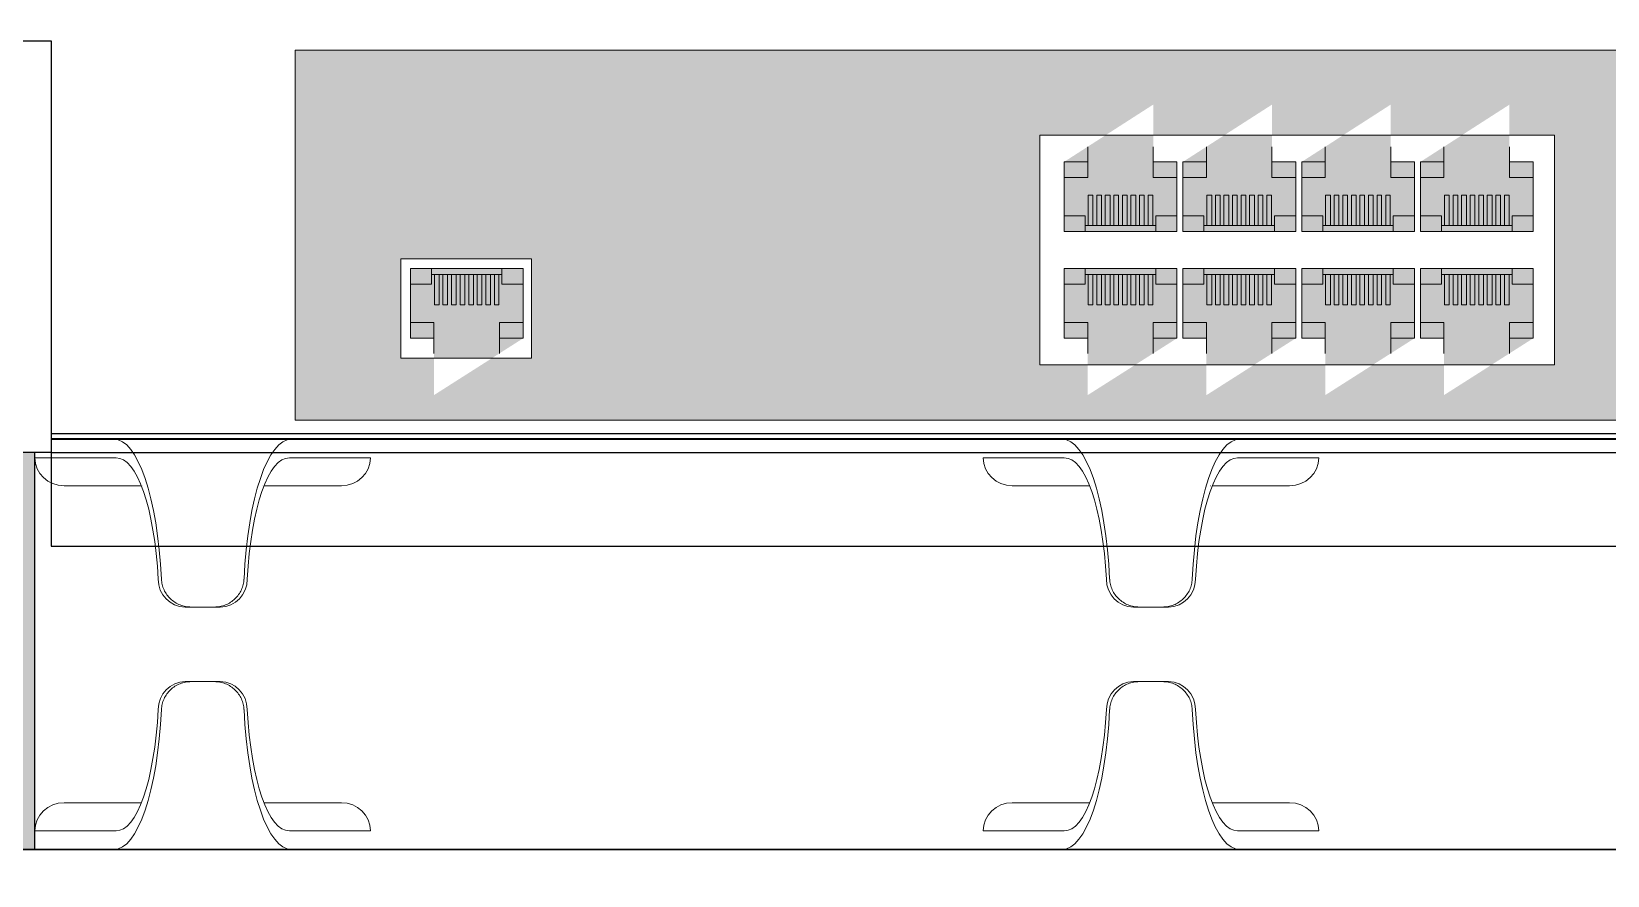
# Model space of a CAD drawing. Header units: millimetres. Extents: x 4247 to 622543, y -201358 to 142419.
# Drawn here: x 67864 to 70216, y -128551 to -127292 of the extents above; entities that cross this region are included whole.
import ezdxf
from ezdxf.enums import TextEntityAlignment as Align

# ---------------------------------------------------------------- set-up
doc = ezdxf.new("R2010")
doc.units = ezdxf.units.MM
doc.set_wipeout_variables(frame=1)
doc.layers.add('(АР) Текст', color=7, linetype='Continuous', lineweight=25)
for name, color, linetype in [('_АТ-Имя', 7, 'Continuous'), ('_АТ-Спецификация', 7, 'Continuous'), ('_БЛ-Маска', 250, 'Continuous'), ('_Оборудование ИСПП', 255, 'Continuous')]:
    doc.layers.add(name, color=color, linetype=linetype)
doc.layers.add('_АТ-Примечания', color=250, linetype='Continuous', plot=False)
doc.layers.add('ЛВС_коммутаторы', color=7, linetype='Continuous', lineweight=25, true_color=0x000000)
doc.styles.add('AT-Шрифт', font='ARIALN.TTF', dxfattribs={"height": 2.5})

# ---------------------------------------------------------------- blocks, each defined once
blk = doc.blocks.new('Органайзер1U')
at = {"ltscale": 10}
h = blk.add_hatch(color=256, dxfattribs=at)
h.set_gradient(color1=(255, 255, 255), rotation=45, one_color=1, tint=1, name='CYLINDER')
h.paths.add_polyline_path([(2213, -0.2), (2403, -0.2, 0.41423), (2413, 9.8), (2413, 429.8, 0.414197), (2403, 439.8), (2213, 439.8)])
h.paths.add_polyline_path([(2308.9, 341, 0.918324), (2341.3, 416.1, 0.918324)], flags=16)
h.paths.add_polyline_path([(2308.9, 98.6), (2341.3, 98.6, -1), (2341.3, 23.5), (2308.9, 23.5, -1)], flags=16)
h.paths.add_polyline_path([(-2413, 9.8, 0.414197), (-2403, -0.2), (-2213, -0.2), (-2213, 439.8), (-2403, 439.8, 0.41423), (-2413, 429.8)])
h.paths.add_polyline_path([(-2341.3, 341, 0.918324), (-2308.9, 416.1, 0.918324)], flags=16)
h.paths.add_polyline_path([(-2341.3, 98.6), (-2308.9, 98.6, -1), (-2308.9, 23.5), (-2341.3, 23.5, -1)], flags=16)
at = {"color": 0}
blk.add_line((-2213, -0.2), (-2213, 439.8), dxfattribs=at)
at = {"lineweight": 9}
for p, q in [((-2126.1, 419.7, 323.2), (-2213, 419.7, 20)), ((-1853.3, 419.7, 20), (-1940.2, 419.7, 323.2)), ((-1109.5, 419.7, -149.5), (-1196.4, 419.7, -452.7)), ((-836.7, 419.7, -452.7), (-923.7, 419.7, -149.5)), ((-2098.8, 389.7, 310.5), (-2181.8, 389.7, 40)), ((-1967.5, 389.7, 310.5), (-1884.5, 389.7, 40)), ((-1082.2, 389.7, -162.2), (-1165.2, 389.7, -432.7)), ((-951, 389.7, -162.2), (-867.9, 389.7, -432.7)), ((-2014.3, 259.8, 472.7), (-2052, 259.8, 472.7)), ((-2052, 259.8, 472.7), (-2045.6, 259.8, 495)), ((-2020.7, 259.8, 495), (-2014.3, 259.8, 472.7)), ((-997.7, 259.8), (-1035.4, 259.8)), ((-1035.4, 259.8), (-1029, 259.8, 22.4)), ((-1004.1, 259.8, 22.4), (-997.7, 259.8)), ((-2014.3, 179.8, 472.7), (-2052, 179.8, 472.7)), ((-2052, 179.8, 472.7), (-2045.6, 179.8, 495)), ((-2020.7, 179.8, 495), (-2014.3, 179.8, 472.7)), ((-997.7, 179.8), (-1035.4, 179.8)), ((-1035.4, 179.8), (-1029, 179.8, 22.4)), ((-1004.1, 179.8, 22.4), (-997.7, 179.8)), ((-2098.8, 50, 310.5), (-2181.8, 50, 40)), ((-1967.5, 50, 310.5), (-1884.5, 50, 40)), ((-1082.2, 50, -162.2), (-1165.2, 50, -432.7)), ((-951, 50, -162.2), (-867.9, 50, -432.7)), ((-2126.1, 20, 323.2), (-2213, 20, 20)), ((-1853.3, 20, 20), (-1940.2, 20, 323.2)), ((-1109.5, 20, -149.5), (-1196.4, 20, -452.7)), ((-836.7, 20, -452.7), (-923.7, 20, -149.5))]:
    blk.add_line(p, q, dxfattribs=at)
at = {"lineweight": 30, "ltscale": 10}
for points in [[(-2403, 439.8), (2403, 439.8)], [(2403, -0.2), (-2403, -0.2)]]:
    blk.add_lwpolyline(points, dxfattribs=at)
at = {"lineweight": 9, "extrusion": (-0.275637, -3.86225e-05, -0.961262)}
for centre in [(-290, 2102.8, 111.3), (-289.9, 995.3, 285.4)]:
    blk.add_arc(centre, 30, 0.0084, 90.0077, dxfattribs=at)
at = {"lineweight": 9, "extrusion": (0.275637, -3.86225e-05, -0.961262)}
for centre in [(289.5, -1806, -1009.6), (289.6, -959.1, -275)]:
    blk.add_arc(centre, 30, 89.9923, 179.9916, dxfattribs=at)
at = {"lineweight": 9, "extrusion": (-0.275637, 3.86225e-05, -0.961262)}
for centre in [(-149.6, 2102.8, 111.3), (-149.7, 995.3, 285.4)]:
    blk.add_arc(centre, 30, 89.9923, 179.9916, dxfattribs=at)
at = {"lineweight": 9, "extrusion": (0.275637, 3.86225e-05, -0.961262)}
for centre in [(150.2, -1806, -1009.6), (150, -959, -275)]:
    blk.add_arc(centre, 30, 0.0084, 90.0077, dxfattribs=at)
at = {"lineweight": 9, "extrusion": (0.961262, -6.12038e-17, -0.275637)}
for centre in [(-2127.9, 261.5, 316.9), (-1111.3, 261.5, -155.7)]:
    blk.add_ellipse(centre, major_axis=(51.1, 0, 178.1), ratio=0.961262, start_param=-1.580604, end_param=-0.159207, dxfattribs=at)
at = {"lineweight": 9, "extrusion": (0.961262, 6.12038e-17, 0.275637)}
for centre, major_axis, start_param, end_param in [((-1938.4, 261.5, 316.9), (-51.1, 0, 178.1), -1.580604, -0.159207), ((-921.9, 261.5, -155.7), (-51.1, 0, 178.1), -1.580604, -0.159207), ((-1941, 262.2, 325.9), (-45.1, 0, 157.4), 4.69506, 6.107426), ((-924.4, 262.2, -146.8), (-45.1, 0, 157.4), 4.69506, 6.107426)]:
    blk.add_ellipse(centre, major_axis=major_axis, ratio=0.961262, start_param=start_param, end_param=end_param, dxfattribs=at)
at = {"lineweight": 9, "extrusion": (-9.99013e-30, -1.95922e-16, -1)}
for centre in [(-2181.8, 419.7, 40), (-1165.2, 419.7, -432.7)]:
    blk.add_ellipse(centre, major_axis=(-31.2, 0), ratio=0.961262, start_param=-1.570796, end_param=0, dxfattribs=at)
at = {"lineweight": 9, "extrusion": (-0.961262, 6.12038e-17, 0.275637)}
for centre in [(-2125.3, 262.2, 325.9), (-1108.7, 262.2, -146.8)]:
    blk.add_ellipse(centre, major_axis=(45.1, 0, 157.4), ratio=0.961262, start_param=0.175759, end_param=1.588125, dxfattribs=at)
at = {"lineweight": 9}
for centre, major_axis in [((-1884.5, 419.7, 40), (31.2, 0)), ((-867.9, 419.7, -432.7), (31.2, 0)), ((-2181.8, 20, 40), (-31.2, 0)), ((-1165.2, 20, -432.7), (-31.2, 0))]:
    blk.add_ellipse(centre, major_axis=major_axis, ratio=0.961262, start_param=-1.570796, end_param=0, dxfattribs=at)
at = {"lineweight": 9, "extrusion": (-0.961262, -6.12038e-17, 0.275637)}
for centre in [(-2127.9, 178.1, 316.9), (-1111.3, 178.1, -155.7)]:
    blk.add_ellipse(centre, major_axis=(51.1, 0, 178.1), ratio=0.961262, start_param=-1.580604, end_param=-0.159207, dxfattribs=at)
at = {"lineweight": 9, "extrusion": (0.961262, 6.12038e-17, -0.275637)}
for centre in [(-2125.3, 177.4, 325.9), (-1108.7, 177.4, -146.8)]:
    blk.add_ellipse(centre, major_axis=(45.1, 0, 157.4), ratio=0.961262, start_param=0.175759, end_param=1.588125, dxfattribs=at)
at = {"lineweight": 9, "extrusion": (-0.961262, 6.12038e-17, -0.275637)}
for centre, major_axis, start_param, end_param in [((-1938.4, 178.1, 316.9), (-51.1, 0, 178.1), -1.580604, -0.159207), ((-1941, 177.4, 325.9), (-45.1, 0, 157.4), 4.69506, 6.107426), ((-921.9, 178.1, -155.7), (-51.1, 0, 178.1), -1.580604, -0.159207), ((-924.4, 177.4, -146.8), (-45.1, 0, 157.4), 4.69506, 6.107426)]:
    blk.add_ellipse(centre, major_axis=major_axis, ratio=0.961262, start_param=start_param, end_param=end_param, dxfattribs=at)
at = {"lineweight": 9, "extrusion": (9.99013e-30, 1.95922e-16, -1)}
for centre in [(-1884.5, 20, 40), (-867.9, 20, -432.7)]:
    blk.add_ellipse(centre, major_axis=(31.2, 0), ratio=0.961262, start_param=-1.570796, end_param=0, dxfattribs=at)
at = {"lineweight": 9}
for points in [[(-2097.2, 389.7, 315.2), (-2097.2, 389.7, 315.2), (-2097.3, 389.7, 315.2), (-2097.3, 389.7, 315.2)], [(-2097.2, 389.7, 315.2), (-2097.2, 389.7, 315.2), (-2097.3, 389.7, 315.2), (-2097.3, 389.7, 315.2)], [(-1969, 389.7, 315.2), (-1969, 389.7, 315.2), (-1969.1, 389.7, 315.2), (-1969.1, 389.7, 315.2)], [(-1969, 389.7, 315.2), (-1969, 389.7, 315.2), (-1969.1, 389.7, 315.2), (-1969.1, 389.7, 315.2)], [(-1080.6, 389.7, -157.5), (-1080.6, 389.7, -157.5), (-1080.7, 389.7, -157.5), (-1080.8, 389.7, -157.5)], [(-1080.6, 389.7, -157.5), (-1080.6, 389.7, -157.5), (-1080.7, 389.7, -157.5), (-1080.8, 389.7, -157.5)], [(-952.4, 389.7, -157.5), (-952.4, 389.7, -157.5), (-952.5, 389.7, -157.5), (-952.6, 389.7, -157.5)], [(-952.4, 389.7, -157.5), (-952.4, 389.7, -157.5), (-952.5, 389.7, -157.5), (-952.6, 389.7, -157.5)]]:
    blk.add_open_spline(points, degree=3, dxfattribs=at)
for points, knots in [([(-2045.6, 259.8, 495), (-2047.5, 259.8, 495), (-2049.6, 260, 495), (-2053.6, 260.7, 495), (-2055.6, 261.3, 495.1), (-2059.4, 262.8, 495), (-2061.3, 263.8, 495), (-2064.7, 266, 495), (-2066.3, 267.2, 495), (-2069.1, 269.9, 494.9), (-2070.4, 271.4, 494.8), (-2072.7, 274.6, 494.6), (-2073.8, 276.4, 494.4), (-2075.5, 280.1, 494.1), (-2076.1, 282, 493.9), (-2077.1, 285.9, 493.4), (-2077.3, 287.9, 493.1), (-2077.4, 289.8, 492.8)], [18.612291, 18.612291, 18.612291, 18.612291, 19.195929, 19.195929, 19.779566, 19.779566, 20.363204, 20.363204, 20.946842, 20.946842, 21.522754, 21.522754, 22.098666, 22.098666, 22.674578, 22.674578, 23.250457, 23.250457, 23.250457, 23.250457]), ([(-1988.9, 289.8, 492.8), (-1989, 287.9, 493.1), (-1989.2, 285.9, 493.4), (-1990.2, 282.1, 493.9), (-1990.8, 280.1, 494.1), (-1992.5, 276.5, 494.4), (-1993.5, 274.7, 494.6), (-1995.9, 271.4, 494.8), (-1997.2, 270, 494.9), (-2000, 267.3, 495), (-2001.5, 266, 495), (-2005, 263.8, 495), (-2006.8, 262.8, 495), (-2010.7, 261.3, 495.1), (-2012.7, 260.7, 495), (-2016.7, 260, 495), (-2018.7, 259.8, 495), (-2020.7, 259.8, 495)], [4.570415, 4.570415, 4.570415, 4.570415, 5.143883, 5.143883, 5.717385, 5.717385, 6.290887, 6.290887, 6.864388, 6.864388, 7.450436, 7.450436, 8.036484, 8.036484, 8.622531, 8.622531, 9.208579, 9.208579, 9.208579, 9.208579]), ([(-1029, 259.8, 22.4), (-1031, 259.8, 22.4), (-1033, 260, 22.4), (-1037, 260.7, 22.4), (-1039, 261.3, 22.4), (-1042.8, 262.8, 22.4), (-1044.7, 263.8, 22.4), (-1048.1, 266, 22.3), (-1049.7, 267.2, 22.3), (-1052.5, 269.9, 22.2), (-1053.8, 271.4, 22.1), (-1056.2, 274.6, 21.9), (-1057.2, 276.4, 21.8), (-1058.9, 280.1, 21.4), (-1059.6, 282, 21.2), (-1060.5, 285.9, 20.7), (-1060.8, 287.9, 20.4), (-1060.8, 289.8, 20.1)], [18.612291, 18.612291, 18.612291, 18.612291, 19.195929, 19.195929, 19.779566, 19.779566, 20.363204, 20.363204, 20.946842, 20.946842, 21.522754, 21.522754, 22.098666, 22.098666, 22.674578, 22.674578, 23.250457, 23.250457, 23.250457, 23.250457]), ([(-972.3, 289.8, 20.1), (-972.4, 287.9, 20.4), (-972.7, 285.9, 20.7), (-973.6, 282.1, 21.2), (-974.2, 280.1, 21.4), (-975.9, 276.5, 21.8), (-977, 274.7, 21.9), (-979.3, 271.4, 22.1), (-980.6, 270, 22.2), (-983.4, 267.3, 22.3), (-985, 266, 22.3), (-988.4, 263.8, 22.4), (-990.3, 262.8, 22.4), (-994.1, 261.3, 22.4), (-996.1, 260.7, 22.4), (-1000.2, 260, 22.4), (-1002.2, 259.8, 22.4), (-1004.1, 259.8, 22.4)], [4.570415, 4.570415, 4.570415, 4.570415, 5.143883, 5.143883, 5.717385, 5.717385, 6.290887, 6.290887, 6.864388, 6.864388, 7.450436, 7.450436, 8.036484, 8.036484, 8.622531, 8.622531, 9.208579, 9.208579, 9.208579, 9.208579]), ([(-2045.6, 179.8, 495), (-2047.5, 179.8, 495), (-2049.6, 179.7, 495), (-2053.6, 178.9, 495), (-2055.6, 178.3, 495.1), (-2059.4, 176.8, 495), (-2061.3, 175.9, 495), (-2064.7, 173.7, 495), (-2066.3, 172.4, 495), (-2069.1, 169.7, 494.9), (-2070.4, 168.3, 494.8), (-2072.7, 165, 494.6), (-2073.8, 163.2, 494.4), (-2075.5, 159.5, 494.1), (-2076.1, 157.6, 493.9), (-2077.1, 153.7, 493.4), (-2077.3, 151.8, 493.1), (-2077.4, 149.9, 492.8)], [18.612291, 18.612291, 18.612291, 18.612291, 19.195929, 19.195929, 19.779566, 19.779566, 20.363204, 20.363204, 20.946842, 20.946842, 21.522754, 21.522754, 22.098666, 22.098666, 22.674578, 22.674578, 23.250457, 23.250457, 23.250457, 23.250457]), ([(-1988.9, 149.9, 492.8), (-1989, 151.8, 493.1), (-1989.2, 153.7, 493.4), (-1990.2, 157.6, 493.9), (-1990.8, 159.5, 494.1), (-1992.5, 163.2, 494.4), (-1993.5, 164.9, 494.6), (-1995.9, 168.2, 494.8), (-1997.2, 169.7, 494.9), (-2000, 172.4, 495), (-2001.5, 173.6, 495), (-2005, 175.8, 495), (-2006.8, 176.8, 495), (-2010.7, 178.3, 495.1), (-2012.7, 178.9, 495), (-2016.7, 179.7, 495), (-2018.7, 179.8, 495), (-2020.7, 179.8, 495)], [4.570415, 4.570415, 4.570415, 4.570415, 5.143883, 5.143883, 5.717385, 5.717385, 6.290887, 6.290887, 6.864388, 6.864388, 7.450436, 7.450436, 8.036484, 8.036484, 8.622531, 8.622531, 9.208579, 9.208579, 9.208579, 9.208579]), ([(-1029, 179.8, 22.4), (-1031, 179.8, 22.4), (-1033, 179.7, 22.4), (-1037, 178.9, 22.4), (-1039, 178.3, 22.4), (-1042.8, 176.8, 22.4), (-1044.7, 175.9, 22.4), (-1048.1, 173.7, 22.3), (-1049.7, 172.4, 22.3), (-1052.5, 169.7, 22.2), (-1053.8, 168.3, 22.1), (-1056.2, 165, 21.9), (-1057.2, 163.2, 21.8), (-1058.9, 159.5, 21.4), (-1059.6, 157.6, 21.2), (-1060.5, 153.7, 20.7), (-1060.8, 151.8, 20.4), (-1060.8, 149.9, 20.1)], [18.612291, 18.612291, 18.612291, 18.612291, 19.195929, 19.195929, 19.779566, 19.779566, 20.363204, 20.363204, 20.946842, 20.946842, 21.522754, 21.522754, 22.098666, 22.098666, 22.674578, 22.674578, 23.250457, 23.250457, 23.250457, 23.250457]), ([(-972.3, 149.9, 20.1), (-972.4, 151.8, 20.4), (-972.7, 153.7, 20.7), (-973.6, 157.6, 21.2), (-974.2, 159.5, 21.4), (-975.9, 163.2, 21.8), (-977, 164.9, 21.9), (-979.3, 168.2, 22.1), (-980.6, 169.7, 22.2), (-983.4, 172.4, 22.3), (-985, 173.6, 22.3), (-988.4, 175.8, 22.4), (-990.3, 176.8, 22.4), (-994.1, 178.3, 22.4), (-996.1, 178.9, 22.4), (-1000.2, 179.7, 22.4), (-1002.2, 179.8, 22.4), (-1004.1, 179.8, 22.4)], [4.570415, 4.570415, 4.570415, 4.570415, 5.143883, 5.143883, 5.717385, 5.717385, 6.290887, 6.290887, 6.864388, 6.864388, 7.450436, 7.450436, 8.036484, 8.036484, 8.622531, 8.622531, 9.208579, 9.208579, 9.208579, 9.208579])]:
    blk.add_open_spline(points, degree=3, knots=knots, dxfattribs=at)
blk = doc.blocks.new('dpol-1U')
at = {"layer": '_АТ-Имя', "ltscale": 100, "style": 'AT-Шрифт', "flags": 8}
blk.add_attdef('NUMBER', text='', height=20, dxfattribs=at).set_placement((-16, -24.82), align=Align.RIGHT)
at = {"layer": '_АТ-Примечания', "ltscale": 100, "style": 'AT-Шрифт', "flags": 1}
for tag, p in [('DIMENSIONS', (487.6, -37.34)), ('COMMENT1', (487.6, -43.82)), ('COMMENT2', (487.6, -49.34)), ('COMMENT3', (487.6, -54.87))]:
    blk.add_attdef(tag, p, '', height=3, dxfattribs=at)
at = {"layer": '_АТ-Спецификация', "ltscale": 100, "style": 'AT-Шрифт'}
for tag, p, height, flags in [('NUM', (487.6, 4.18), 3, 1), ('NAME', (487.6, -1.82), 3, 1), ('DESCRIPTION', (487.6, -7.82), 3, 1), ('MARK', (571.3, -24.82), 20, 8), ('CODE', (487.6, -13.82), 3, 1), ('MADEBY', (487.6, -19.82), 3, 1), ('POSITION', (487.6, -25.82), 3, 1), ('POSITION2', (487.6, -31.82), 3, 1)]:
    blk.add_attdef(tag, p, '', height=height, dxfattribs=dict(at, flags=flags))
at = {"ltscale": 100}
blk.add_wipeout([(0, 7.18), (20.94, 7.18), (20.94, -36.82), (0, -36.82)], dxfattribs=at).dxf.layer = '_БЛ-Маска'
blk.add_line((20.94, -36.82), (461.66, -36.82), dxfattribs=at)
for points in [[(0, 7.18), (20.94, 7.18), (20.94, -36.82), (0, -36.82)], [(20.94, -46.82), (461.66, -46.82), (461.66, -34.82), (20.94, -34.82)]]:
    blk.add_lwpolyline(points, close=True, dxfattribs=at)
blk = doc.blocks.new('Комм')
at = {"lineweight": 15}
h = blk.add_hatch(color=9, dxfattribs=at)
h.dxf.hatch_style = 1
h.paths.add_polyline_path([(244313.4, 138772.4), (249936.9, 138772.4), (249936.9, 139324.5), (244313.4, 139324.5)])
h.paths.add_polyline_path([(244471.4, 139013.5), (244666.2, 139013.5), (244666.2, 138865), (244471.4, 138865)], flags=16)
h.paths.add_polyline_path([(244485.5, 138998.9), (244654, 138998.9), (244654, 138894.8), (244520.7, 138809.9), (244520.7, 138894.8), (244485.5, 138894.8)], flags=16)
h.paths.add_polyline_path([(245424.9, 139197.7), (246193.4, 139197.7), (246193.4, 138855.2), (245424.9, 138855.2)], flags=16)
h.paths.add_polyline_path([(245461.3, 139158), (245594.3, 139243.5), (245594.3, 139158), (245629.8, 139158), (245629.8, 139054), (245461.3, 139054)], flags=16)
h.paths.add_polyline_path([(245461.3, 138998.9), (245629.8, 138998.9), (245629.8, 138894.8), (245496.5, 138809.9), (245496.5, 138894.8), (245461.3, 138894.8)], flags=16)
h.paths.add_polyline_path([(245638.6, 139158), (245771.6, 139243.5), (245771.6, 139158), (245807.1, 139158), (245807.1, 139054), (245638.6, 139054)], flags=16)
h.paths.add_polyline_path([(245638.6, 138998.9), (245807.1, 138998.9), (245807.1, 138894.8), (245673.8, 138809.9), (245673.8, 138894.8), (245638.6, 138894.8)], flags=16)
h.paths.add_polyline_path([(245815.9, 139158), (245948.8, 139243.5), (245948.8, 139158), (245984.4, 139158), (245984.4, 139054), (245815.9, 139054)], flags=16)
h.paths.add_polyline_path([(245815.9, 138998.9), (245984.4, 138998.9), (245984.4, 138894.8), (245851.1, 138809.9), (245851.1, 138894.8), (245815.9, 138894.8)], flags=16)
h.paths.add_polyline_path([(245993.1, 139158), (246126.1, 139243.5), (246126.1, 139158), (246161.6, 139158), (246161.6, 139054), (245993.1, 139054)], flags=16)
h.paths.add_polyline_path([(245993.1, 138998.9), (246161.6, 138998.9), (246161.6, 138894.8), (246028.3, 138809.9), (246028.3, 138894.8), (245993.1, 138894.8)], flags=16)
h.paths.add_polyline_path([(246529.7, 139197.7), (247298.2, 139197.7), (247298.2, 138855.2), (246529.7, 138855.2)], flags=16)
h.paths.add_polyline_path([(246566.1, 139158), (246699.1, 139243.5), (246699.1, 139158), (246734.6, 139158), (246734.6, 139054), (246566.1, 139054)], flags=16)
h.paths.add_polyline_path([(246566.1, 138998.9), (246734.6, 138998.9), (246734.6, 138894.8), (246601.3, 138809.9), (246601.3, 138894.8), (246566.1, 138894.8)], flags=16)
h.paths.add_polyline_path([(246743.4, 139158), (246876.4, 139243.5), (246876.4, 139158), (246911.9, 139158), (246911.9, 139054), (246743.4, 139054)], flags=16)
h.paths.add_polyline_path([(246743.4, 138998.9), (246911.9, 138998.9), (246911.9, 138894.8), (246778.6, 138809.9), (246778.6, 138894.8), (246743.4, 138894.8)], flags=16)
h.paths.add_polyline_path([(246920.7, 139158), (247053.7, 139243.5), (247053.7, 139158), (247089.2, 139158), (247089.2, 139054), (246920.7, 139054)], flags=16)
h.paths.add_polyline_path([(246920.7, 138998.9), (247089.2, 138998.9), (247089.2, 138894.8), (246955.9, 138809.9), (246955.9, 138894.8), (246920.7, 138894.8)], flags=16)
h.paths.add_polyline_path([(247098, 139158), (247230.9, 139243.5), (247230.9, 139158), (247266.5, 139158), (247266.5, 139054), (247098, 139054)], flags=16)
h.paths.add_polyline_path([(247098, 138998.9), (247266.5, 138998.9), (247266.5, 138894.8), (247133.2, 138809.9), (247133.2, 138894.8), (247098, 138894.8)], flags=16)
h.paths.add_polyline_path([(247652, 139197.7), (248420.6, 139197.7), (248420.6, 138855.2), (247652, 138855.2)], flags=16)
h.paths.add_polyline_path([(247688.5, 139158), (247821.5, 139243.5), (247821.5, 139158), (247857, 139158), (247857, 139054), (247688.5, 139054)], flags=16)
h.paths.add_polyline_path([(247688.5, 138998.9), (247857, 138998.9), (247857, 138894.8), (247723.7, 138809.9), (247723.7, 138894.8), (247688.5, 138894.8)], flags=16)
h.paths.add_polyline_path([(247865.8, 139158), (247998.7, 139243.5), (247998.7, 139158), (248034.3, 139158), (248034.3, 139054), (247865.8, 139054)], flags=16)
h.paths.add_polyline_path([(247865.8, 138998.9), (248034.3, 138998.9), (248034.3, 138894.8), (247901, 138809.9), (247901, 138894.8), (247865.8, 138894.8)], flags=16)
h.paths.add_polyline_path([(248043, 139158), (248176, 139243.5), (248176, 139158), (248211.5, 139158), (248211.5, 139054), (248043, 139054)], flags=16)
h.paths.add_polyline_path([(248043, 138998.9), (248211.5, 138998.9), (248211.5, 138894.8), (248078.2, 138809.9), (248078.2, 138894.8), (248043, 138894.8)], flags=16)
h.paths.add_polyline_path([(248220.3, 139158), (248353.3, 139243.5), (248353.3, 139158), (248388.8, 139158), (248388.8, 139054), (248220.3, 139054)], flags=16)
h.paths.add_polyline_path([(248220.3, 138998.9), (248388.8, 138998.9), (248388.8, 138894.8), (248255.5, 138809.9), (248255.5, 138894.8), (248220.3, 138894.8)], flags=16)
h.paths.add_polyline_path([(248894.9, 139004.3), (249096.9, 139004.3), (249096.9, 138855.2), (248894.9, 138855.2)], flags=16)
h.paths.add_polyline_path([(248909.9, 138984.9), (249085.4, 138984.9), (249085.4, 138872.2), (248909.9, 138872.2)], flags=0)
h.paths.add_polyline_path([(249533.7, 138885.7), (249625.6, 138885.7), (249625.6, 138855.2), (249533.7, 138855.2)], flags=16)
h.paths.add_polyline_path([(249545.3, 138877.5), (249611.6, 138877.5, -1), (249616.4, 138861.8), (249550.1, 138861.8, -1)], flags=0)
at = {"lineweight": 5}
for p, q in [((245496.5, 139180.7), (245496.5, 139134.8)), ((245594.3, 139134.8), (245594.3, 139180.7)), ((245673.8, 139180.7), (245673.8, 139134.8)), ((245771.6, 139134.8), (245771.6, 139180.7)), ((245851.1, 139180.7), (245851.1, 139134.8)), ((245948.8, 139134.8), (245948.8, 139180.7)), ((246028.3, 139180.7), (246028.3, 139134.8)), ((246126.1, 139134.8), (246126.1, 139180.7)), ((245496.5, 139158), (245461.3, 139158)), ((245461.3, 139158), (245461.3, 139054)), ((245629.8, 139158), (245594.3, 139158)), ((245629.8, 139054), (245629.8, 139158)), ((245673.8, 139158), (245638.6, 139158)), ((245638.6, 139158), (245638.6, 139054)), ((245807.1, 139158), (245771.6, 139158)), ((245807.1, 139054), (245807.1, 139158)), ((245851.1, 139158), (245815.9, 139158)), ((245815.9, 139158), (245815.9, 139054)), ((245984.4, 139158), (245948.8, 139158)), ((245984.4, 139054), (245984.4, 139158)), ((246028.3, 139158), (245993.1, 139158)), ((245993.1, 139158), (245993.1, 139054)), ((246161.6, 139158), (246126.1, 139158)), ((246161.6, 139054), (246161.6, 139158)), ((245461.3, 139134.8), (245496.5, 139134.8)), ((245629.8, 139134.8), (245594.3, 139134.8)), ((245638.6, 139134.8), (245673.8, 139134.8)), ((245807.1, 139134.8), (245771.6, 139134.8)), ((245815.9, 139134.8), (245851.1, 139134.8)), ((245984.4, 139134.8), (245948.8, 139134.8)), ((245993.1, 139134.8), (246028.3, 139134.8)), ((246161.6, 139134.8), (246126.1, 139134.8)), ((245504.4, 139108.1), (245497.2, 139108.1)), ((245497.2, 139108.1), (245497.2, 139063.1)), ((245504.4, 139108.1), (245504.4, 139063.1)), ((245517, 139108.1), (245510.1, 139108.1)), ((245510.1, 139108.1), (245510.1, 139063.1)), ((245517, 139108.1), (245517, 139063.1)), ((245529.9, 139108.1), (245522.6, 139108.1)), ((245522.6, 139108.1), (245522.6, 139063.1)), ((245529.9, 139108.1), (245529.9, 139063.1)), ((245542.4, 139108.1), (245535.5, 139108.1)), ((245535.5, 139108.1), (245535.5, 139063.1)), ((245542.4, 139108.1), (245542.4, 139063.1)), ((245555.3, 139108.1), (245548.4, 139108.1)), ((245548.4, 139108.1), (245548.4, 139063.1)), ((245555.3, 139108.1), (245555.3, 139063.1)), ((245568.2, 139108.1), (245561, 139108.1)), ((245561, 139108.1), (245561, 139063.1)), ((245568.2, 139108.1), (245568.2, 139063.1)), ((245580.8, 139108.1), (245573.9, 139108.1)), ((245573.9, 139108.1), (245573.9, 139063.1)), ((245580.8, 139108.1), (245580.8, 139063.1)), ((245593.7, 139108.1), (245586.8, 139108.1)), ((245586.8, 139108.1), (245586.8, 139063.1)), ((245593.7, 139108.1), (245593.7, 139063.1)), ((245681.7, 139108.1), (245674.4, 139108.1)), ((245674.4, 139108.1), (245674.4, 139063.1)), ((245681.7, 139108.1), (245681.7, 139063.1)), ((245694.2, 139108.1), (245687.3, 139108.1)), ((245687.3, 139108.1), (245687.3, 139063.1)), ((245694.2, 139108.1), (245694.2, 139063.1)), ((245707.1, 139108.1), (245699.9, 139108.1)), ((245699.9, 139108.1), (245699.9, 139063.1)), ((245707.1, 139108.1), (245707.1, 139063.1)), ((245719.7, 139108.1), (245712.8, 139108.1)), ((245712.8, 139108.1), (245712.8, 139063.1)), ((245719.7, 139108.1), (245719.7, 139063.1)), ((245732.6, 139108.1), (245725.7, 139108.1)), ((245725.7, 139108.1), (245725.7, 139063.1)), ((245732.6, 139108.1), (245732.6, 139063.1)), ((245745.5, 139108.1), (245738.2, 139108.1)), ((245738.2, 139108.1), (245738.2, 139063.1)), ((245745.5, 139108.1), (245745.5, 139063.1)), ((245758.1, 139108.1), (245751.1, 139108.1)), ((245751.1, 139108.1), (245751.1, 139063.1)), ((245758.1, 139108.1), (245758.1, 139063.1)), ((245770.9, 139108.1), (245764, 139108.1)), ((245764, 139108.1), (245764, 139063.1)), ((245770.9, 139108.1), (245770.9, 139063.1)), ((245858.9, 139108.1), (245851.7, 139108.1)), ((245851.7, 139108.1), (245851.7, 139063.1)), ((245858.9, 139108.1), (245858.9, 139063.1)), ((245871.5, 139108.1), (245864.6, 139108.1)), ((245864.6, 139108.1), (245864.6, 139063.1)), ((245871.5, 139108.1), (245871.5, 139063.1)), ((245884.4, 139108.1), (245877.2, 139108.1)), ((245877.2, 139108.1), (245877.2, 139063.1)), ((245884.4, 139108.1), (245884.4, 139063.1)), ((245897, 139108.1), (245890.1, 139108.1)), ((245890.1, 139108.1), (245890.1, 139063.1)), ((245897, 139108.1), (245897, 139063.1)), ((245909.9, 139108.1), (245902.9, 139108.1)), ((245902.9, 139108.1), (245902.9, 139063.1)), ((245909.9, 139108.1), (245909.9, 139063.1)), ((245922.8, 139108.1), (245915.5, 139108.1)), ((245915.5, 139108.1), (245915.5, 139063.1)), ((245922.8, 139108.1), (245922.8, 139063.1)), ((245935.3, 139108.1), (245928.4, 139108.1)), ((245928.4, 139108.1), (245928.4, 139063.1)), ((245935.3, 139108.1), (245935.3, 139063.1)), ((245948.2, 139108.1), (245941.3, 139108.1)), ((245941.3, 139108.1), (245941.3, 139063.1)), ((245948.2, 139108.1), (245948.2, 139063.1)), ((246036.2, 139108.1), (246029, 139108.1)), ((246029, 139108.1), (246029, 139063.1)), ((246036.2, 139108.1), (246036.2, 139063.1)), ((246048.8, 139108.1), (246041.9, 139108.1)), ((246041.9, 139108.1), (246041.9, 139063.1)), ((246048.8, 139108.1), (246048.8, 139063.1)), ((246061.7, 139108.1), (246054.4, 139108.1)), ((246054.4, 139108.1), (246054.4, 139063.1)), ((246061.7, 139108.1), (246061.7, 139063.1)), ((246074.2, 139108.1), (246067.3, 139108.1)), ((246067.3, 139108.1), (246067.3, 139063.1)), ((246074.2, 139108.1), (246074.2, 139063.1)), ((246087.1, 139108.1), (246080.2, 139108.1)), ((246080.2, 139108.1), (246080.2, 139063.1)), ((246087.1, 139108.1), (246087.1, 139063.1)), ((246100, 139108.1), (246092.8, 139108.1)), ((246092.8, 139108.1), (246092.8, 139063.1)), ((246100, 139108.1), (246100, 139063.1)), ((246112.6, 139108.1), (246105.7, 139108.1)), ((246105.7, 139108.1), (246105.7, 139063.1)), ((246112.6, 139108.1), (246112.6, 139063.1)), ((246125.5, 139108.1), (246118.6, 139108.1)), ((246118.6, 139108.1), (246118.6, 139063.1)), ((246125.5, 139108.1), (246125.5, 139063.1)), ((245492.8, 139077.6), (245461.3, 139077.6)), ((245492.8, 139077.6), (245492.8, 139054)), ((245598.1, 139077.6), (245629.8, 139077.6)), ((245598.1, 139077.6), (245598.1, 139054)), ((245670, 139077.6), (245638.6, 139077.6)), ((245670, 139077.6), (245670, 139054)), ((245775.3, 139077.6), (245807.1, 139077.6)), ((245775.3, 139077.6), (245775.3, 139054)), ((245847.3, 139077.6), (245815.9, 139077.6)), ((245847.3, 139077.6), (245847.3, 139054)), ((245952.6, 139077.6), (245984.4, 139077.6)), ((245952.6, 139077.6), (245952.6, 139054)), ((246024.6, 139077.6), (245993.1, 139077.6)), ((246024.6, 139077.6), (246024.6, 139054)), ((246129.9, 139077.6), (246161.6, 139077.6)), ((246129.9, 139077.6), (246129.9, 139054)), ((245461.3, 139054), (245629.8, 139054)), ((245492.8, 139063.1), (245598.1, 139063.1)), ((245638.6, 139054), (245807.1, 139054)), ((245670, 139063.1), (245775.3, 139063.1)), ((245815.9, 139054), (245984.4, 139054)), ((245847.3, 139063.1), (245952.6, 139063.1)), ((245993.1, 139054), (246161.6, 139054)), ((246024.6, 139063.1), (246129.9, 139063.1)), ((244485.5, 138894.8), (244485.5, 138998.9)), ((244485.5, 138998.9), (244654, 138998.9)), ((244516.9, 138975.3), (244516.9, 138998.9)), ((244516.9, 138989.7), (244622.2, 138989.7)), ((244521.3, 138944.8), (244521.3, 138989.7)), ((244528.6, 138944.8), (244528.6, 138989.7)), ((244534.2, 138944.8), (244534.2, 138989.7)), ((244541.1, 138944.8), (244541.1, 138989.7)), ((244546.8, 138944.8), (244546.8, 138989.7)), ((244554, 138944.8), (244554, 138989.7)), ((244559.7, 138944.8), (244559.7, 138989.7)), ((244566.6, 138944.8), (244566.6, 138989.7)), ((244572.6, 138944.8), (244572.6, 138989.7)), ((244579.5, 138944.8), (244579.5, 138989.7)), ((244585.1, 138944.8), (244585.1, 138989.7)), ((244592.4, 138944.8), (244592.4, 138989.7)), ((244598, 138944.8), (244598, 138989.7)), ((244604.9, 138944.8), (244604.9, 138989.7)), ((244610.9, 138944.8), (244610.9, 138989.7)), ((244617.8, 138944.8), (244617.8, 138989.7)), ((244622.2, 138975.3), (244622.2, 138998.9)), ((244654, 138998.9), (244654, 138894.8)), ((245461.3, 138894.8), (245461.3, 138998.9)), ((245461.3, 138998.9), (245629.8, 138998.9)), ((245492.8, 138975.3), (245492.8, 138998.9)), ((245492.8, 138989.7), (245598.1, 138989.7)), ((245497.2, 138944.8), (245497.2, 138989.7)), ((245504.4, 138944.8), (245504.4, 138989.7)), ((245510.1, 138944.8), (245510.1, 138989.7)), ((245517, 138944.8), (245517, 138989.7)), ((245522.6, 138944.8), (245522.6, 138989.7)), ((245529.9, 138944.8), (245529.9, 138989.7)), ((245535.5, 138944.8), (245535.5, 138989.7)), ((245542.4, 138944.8), (245542.4, 138989.7)), ((245548.4, 138944.8), (245548.4, 138989.7)), ((245555.3, 138944.8), (245555.3, 138989.7)), ((245561, 138944.8), (245561, 138989.7)), ((245568.2, 138944.8), (245568.2, 138989.7)), ((245573.9, 138944.8), (245573.9, 138989.7)), ((245580.8, 138944.8), (245580.8, 138989.7)), ((245586.8, 138944.8), (245586.8, 138989.7)), ((245593.7, 138944.8), (245593.7, 138989.7)), ((245598.1, 138975.3), (245598.1, 138998.9)), ((245629.8, 138998.9), (245629.8, 138894.8)), ((245638.6, 138894.8), (245638.6, 138998.9)), ((245638.6, 138998.9), (245807.1, 138998.9)), ((245670, 138975.3), (245670, 138998.9)), ((245670, 138989.7), (245775.3, 138989.7)), ((245674.4, 138944.8), (245674.4, 138989.7)), ((245681.7, 138944.8), (245681.7, 138989.7)), ((245687.3, 138944.8), (245687.3, 138989.7)), ((245694.2, 138944.8), (245694.2, 138989.7)), ((245699.9, 138944.8), (245699.9, 138989.7)), ((245707.1, 138944.8), (245707.1, 138989.7)), ((245712.8, 138944.8), (245712.8, 138989.7)), ((245719.7, 138944.8), (245719.7, 138989.7)), ((245725.7, 138944.8), (245725.7, 138989.7)), ((245732.6, 138944.8), (245732.6, 138989.7)), ((245738.2, 138944.8), (245738.2, 138989.7)), ((245745.5, 138944.8), (245745.5, 138989.7)), ((245751.1, 138944.8), (245751.1, 138989.7)), ((245758.1, 138944.8), (245758.1, 138989.7)), ((245764, 138944.8), (245764, 138989.7)), ((245770.9, 138944.8), (245770.9, 138989.7)), ((245775.3, 138975.3), (245775.3, 138998.9)), ((245807.1, 138998.9), (245807.1, 138894.8)), ((245815.9, 138894.8), (245815.9, 138998.9)), ((245815.9, 138998.9), (245984.4, 138998.9)), ((245847.3, 138975.3), (245847.3, 138998.9)), ((245847.3, 138989.7), (245952.6, 138989.7)), ((245851.7, 138944.8), (245851.7, 138989.7)), ((245858.9, 138944.8), (245858.9, 138989.7)), ((245864.6, 138944.8), (245864.6, 138989.7)), ((245871.5, 138944.8), (245871.5, 138989.7)), ((245877.2, 138944.8), (245877.2, 138989.7)), ((245884.4, 138944.8), (245884.4, 138989.7)), ((245890.1, 138944.8), (245890.1, 138989.7)), ((245897, 138944.8), (245897, 138989.7)), ((245902.9, 138944.8), (245902.9, 138989.7)), ((245909.9, 138944.8), (245909.9, 138989.7)), ((245915.5, 138944.8), (245915.5, 138989.7)), ((245922.8, 138944.8), (245922.8, 138989.7)), ((245928.4, 138944.8), (245928.4, 138989.7)), ((245935.3, 138944.8), (245935.3, 138989.7)), ((245941.3, 138944.8), (245941.3, 138989.7)), ((245948.2, 138944.8), (245948.2, 138989.7)), ((245952.6, 138975.3), (245952.6, 138998.9)), ((245984.4, 138998.9), (245984.4, 138894.8)), ((245993.1, 138894.8), (245993.1, 138998.9)), ((245993.1, 138998.9), (246161.6, 138998.9)), ((246024.6, 138975.3), (246024.6, 138998.9)), ((246024.6, 138989.7), (246129.9, 138989.7)), ((246029, 138944.8), (246029, 138989.7)), ((246036.2, 138944.8), (246036.2, 138989.7)), ((246041.9, 138944.8), (246041.9, 138989.7)), ((246048.8, 138944.8), (246048.8, 138989.7)), ((246054.4, 138944.8), (246054.4, 138989.7)), ((246061.7, 138944.8), (246061.7, 138989.7)), ((246067.3, 138944.8), (246067.3, 138989.7)), ((246074.2, 138944.8), (246074.2, 138989.7)), ((246080.2, 138944.8), (246080.2, 138989.7)), ((246087.1, 138944.8), (246087.1, 138989.7)), ((246092.8, 138944.8), (246092.8, 138989.7)), ((246100, 138944.8), (246100, 138989.7)), ((246105.7, 138944.8), (246105.7, 138989.7)), ((246112.6, 138944.8), (246112.6, 138989.7)), ((246118.6, 138944.8), (246118.6, 138989.7)), ((246125.5, 138944.8), (246125.5, 138989.7)), ((246129.9, 138975.3), (246129.9, 138998.9)), ((246161.6, 138998.9), (246161.6, 138894.8)), ((244516.9, 138975.3), (244485.5, 138975.3)), ((244622.2, 138975.3), (244654, 138975.3)), ((245492.8, 138975.3), (245461.3, 138975.3)), ((245598.1, 138975.3), (245629.8, 138975.3)), ((245670, 138975.3), (245638.6, 138975.3)), ((245775.3, 138975.3), (245807.1, 138975.3)), ((245847.3, 138975.3), (245815.9, 138975.3)), ((245952.6, 138975.3), (245984.4, 138975.3)), ((246024.6, 138975.3), (245993.1, 138975.3)), ((246129.9, 138975.3), (246161.6, 138975.3)), ((244528.6, 138944.8), (244521.3, 138944.8)), ((244541.1, 138944.8), (244534.2, 138944.8)), ((244554, 138944.8), (244546.8, 138944.8)), ((244566.6, 138944.8), (244559.7, 138944.8)), ((244579.5, 138944.8), (244572.6, 138944.8)), ((244592.4, 138944.8), (244585.1, 138944.8)), ((244604.9, 138944.8), (244598, 138944.8)), ((244617.8, 138944.8), (244610.9, 138944.8)), ((245504.4, 138944.8), (245497.2, 138944.8)), ((245517, 138944.8), (245510.1, 138944.8)), ((245529.9, 138944.8), (245522.6, 138944.8)), ((245542.4, 138944.8), (245535.5, 138944.8)), ((245555.3, 138944.8), (245548.4, 138944.8)), ((245568.2, 138944.8), (245561, 138944.8)), ((245580.8, 138944.8), (245573.9, 138944.8)), ((245593.7, 138944.8), (245586.8, 138944.8)), ((245681.7, 138944.8), (245674.4, 138944.8)), ((245694.2, 138944.8), (245687.3, 138944.8)), ((245707.1, 138944.8), (245699.9, 138944.8)), ((245719.7, 138944.8), (245712.8, 138944.8)), ((245732.6, 138944.8), (245725.7, 138944.8)), ((245745.5, 138944.8), (245738.2, 138944.8)), ((245758.1, 138944.8), (245751.1, 138944.8)), ((245770.9, 138944.8), (245764, 138944.8)), ((245858.9, 138944.8), (245851.7, 138944.8)), ((245871.5, 138944.8), (245864.6, 138944.8)), ((245884.4, 138944.8), (245877.2, 138944.8)), ((245897, 138944.8), (245890.1, 138944.8)), ((245909.9, 138944.8), (245902.9, 138944.8)), ((245922.8, 138944.8), (245915.5, 138944.8)), ((245935.3, 138944.8), (245928.4, 138944.8)), ((245948.2, 138944.8), (245941.3, 138944.8)), ((246036.2, 138944.8), (246029, 138944.8)), ((246048.8, 138944.8), (246041.9, 138944.8)), ((246061.7, 138944.8), (246054.4, 138944.8)), ((246074.2, 138944.8), (246067.3, 138944.8)), ((246087.1, 138944.8), (246080.2, 138944.8)), ((246100, 138944.8), (246092.8, 138944.8)), ((246112.6, 138944.8), (246105.7, 138944.8)), ((246125.5, 138944.8), (246118.6, 138944.8)), ((244485.5, 138918.1), (244520.7, 138918.1)), ((244520.7, 138872.2), (244520.7, 138918.1)), ((244654, 138918.1), (244618.5, 138918.1)), ((244618.5, 138918.1), (244618.5, 138872.2)), ((245461.3, 138918.1), (245496.5, 138918.1)), ((245496.5, 138872.2), (245496.5, 138918.1)), ((245629.8, 138918.1), (245594.3, 138918.1)), ((245594.3, 138918.1), (245594.3, 138872.2)), ((245638.6, 138918.1), (245673.8, 138918.1)), ((245673.8, 138872.2), (245673.8, 138918.1)), ((245807.1, 138918.1), (245771.6, 138918.1)), ((245771.6, 138918.1), (245771.6, 138872.2)), ((245815.9, 138918.1), (245851.1, 138918.1)), ((245851.1, 138872.2), (245851.1, 138918.1)), ((245984.4, 138918.1), (245948.8, 138918.1)), ((245948.8, 138918.1), (245948.8, 138872.2)), ((245993.1, 138918.1), (246028.3, 138918.1)), ((246028.3, 138872.2), (246028.3, 138918.1)), ((246161.6, 138918.1), (246126.1, 138918.1)), ((246126.1, 138918.1), (246126.1, 138872.2)), ((244520.7, 138894.8), (244485.5, 138894.8)), ((244654, 138894.8), (244618.5, 138894.8)), ((245496.5, 138894.8), (245461.3, 138894.8)), ((245629.8, 138894.8), (245594.3, 138894.8)), ((245673.8, 138894.8), (245638.6, 138894.8)), ((245807.1, 138894.8), (245771.6, 138894.8)), ((245851.1, 138894.8), (245815.9, 138894.8)), ((245984.4, 138894.8), (245948.8, 138894.8)), ((246028.3, 138894.8), (245993.1, 138894.8)), ((246161.6, 138894.8), (246126.1, 138894.8))]:
    blk.add_line(p, q, dxfattribs=at)
at = {"color": 18, "lineweight": 15, "true_color": 0x000000}
for points in [[(244313.4, 139324.5), (249936.9, 139324.5), (249936.9, 138772.4), (244313.4, 138772.4)], [(244471.4, 139013.5), (244666.2, 139013.5), (244666.2, 138865), (244471.4, 138865)]]:
    blk.add_lwpolyline(points, close=True, dxfattribs=at)
at = {"lineweight": 5, "ltscale": 10}
blk.add_lwpolyline([(245424.9, 139197.7), (246193.4, 139197.7), (246193.4, 138855.2), (245424.9, 138855.2)], close=True, dxfattribs=at)

msp = doc.modelspace()

# ---------------------------------------------------------------- linework, layer by layer
at = {"layer": 'ЛВС_коммутаторы', "lineweight": 30, "elevation": -420.527}
msp.add_lwpolyline([(74304.398, -127899.581), (67613.054, -127899.581)], dxfattribs=at)

# ---------------------------------------------------------------- block references
at = {"layer": '(АР) Текст', "color": 7, "lineweight": 15, "xscale": 1.392289720480715, "yscale": 1.392289720480715, "zscale": 1.392289720480715}
msp.add_blockref('Органайзер1U', (70950.44, -128512.278), dxfattribs=at)

# ---------------------------------------------------------------- next in the draw order: block references
at = {"layer": '(АР) Текст', "color": 7, "lineweight": 15, "xscale": 13.96127271805139, "yscale": 13.96127271805139, "zscale": 13.96127271805139}
msp.add_blockref('dpol-1U', (67601.288, -127405.908), dxfattribs=at)

# ---------------------------------------------------------------- next in the draw order: hatches: boundary and pattern name
at = {"layer": '_Оборудование ИСПП', "true_color": 0x939598, "transparency": 33554636}
h = msp.add_hatch(color=252, dxfattribs=at)
h.dxf.hatch_style = 1
h.paths.add_polyline_path([(65821.079, -125584.295), (65821.079, -137957.007), (75750.522, -137957.007), (75750.522, -125584.295)])
h.paths.add_polyline_path([(75530.428, -125995.991), (75530.428, -137174.83), (66061.457, -137174.83), (66061.457, -125995.991)], flags=16)

# ---------------------------------------------------------------- next in the draw order: block references
at = {"color": 18, "lineweight": 15, "true_color": 0x000000}
msp.add_blockref('Комм', (-176055.869, -266644.257), dxfattribs=at)

doc.saveas('drawing.dxf')
